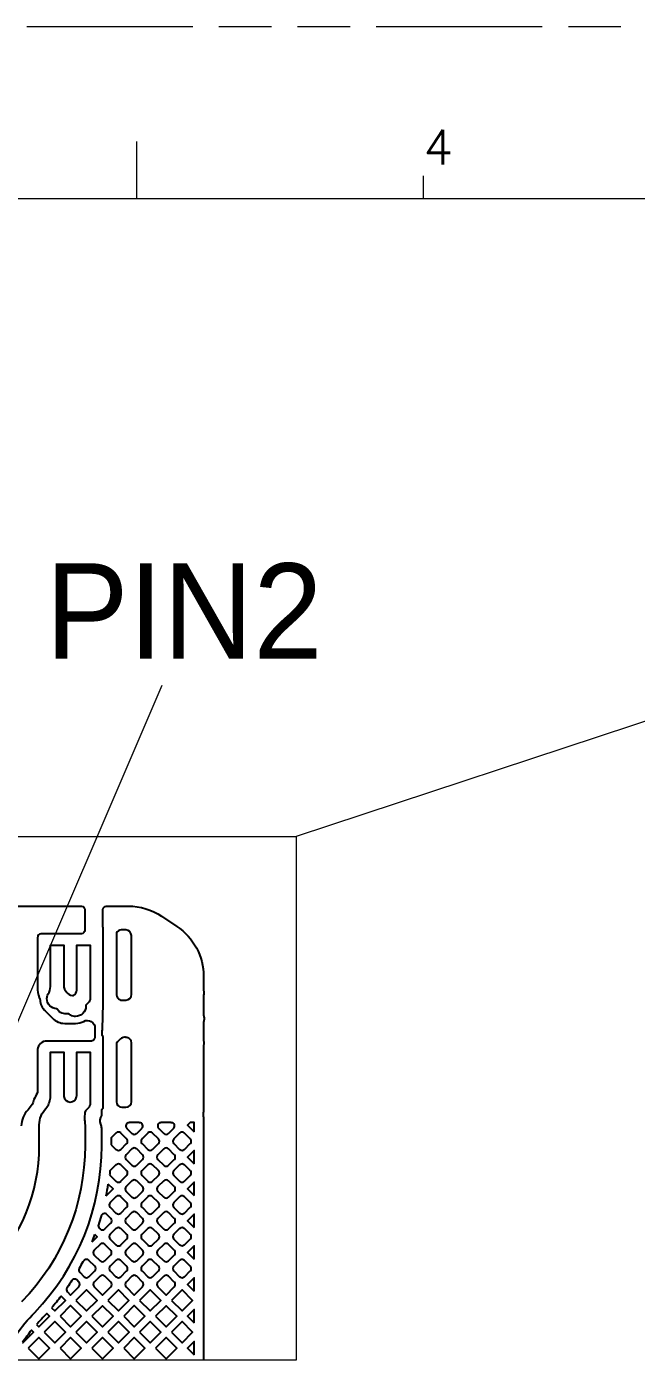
# Model space of a CAD drawing. Extents: x 3807 to 4077, y -466 to -276.
# Drawn here: x 3907.1 to 3942, y -352.3 to -276 of the extents above; entities that cross this region are included whole.
import ezdxf

# ---------------------------------------------------------------- set-up
doc = ezdxf.new("R2010")
doc.units = 0
doc.linetypes.add('PHANTOM', pattern=[29.5, 9.5, -1.5, 3, -1.5, 3, -1.5, 9.5])
doc.layers.get('0').update_dxf_attribs({"lineweight": 9})
doc.layers.add('0PAPERF', color=2, linetype='PHANTOM', lineweight=9, plot=False)
doc.layers.add('gbr-dxf', color=7, linetype='Continuous')
doc.layers.add('gbr-outline-dxf', color=2, linetype='Continuous')
doc.layers.add('備註', color=1, linetype='Continuous', lineweight=9)
doc.styles.add('SIMPLEX', font='simplex.shx')
doc.styles.get("Standard").update_dxf_attribs({"font": 'PMingLiU.ttf'})

msp = doc.modelspace()

# ---------------------------------------------------------------- hatches: boundary and pattern name
at = {"layer": '備註', "linetype": 'Continuous'}
h = msp.add_hatch(dxfattribs=at)
h.set_pattern_fill('ANGLE', color=1, scale=0.1, style=0)
h.set_pattern_definition([(0, (0, 0), (0, 0.6985), [0.508, -0.1905]), (90, (0, 0), (-0.6985, 4e-17), [0.508, -0.1905])])
edge = h.paths.add_edge_path()
edge.add_line((3929.544, -300.652), (3929.544, -300.652))

# ---------------------------------------------------------------- linework, layer by layer
for p, q in [((3913.394, -285.848), (3913.394, -282.565)), ((3929.807, -285.848), (3929.807, -284.535)), ((4068.327, -285.848), (3814.92, -285.848))]:
    msp.add_line(p, q)
at = {"layer": '0PAPERF'}
msp.add_line((4076.601, -275.996), (3807.369, -275.996), dxfattribs=at)
at = {"layer": 'gbr-dxf', "linetype": 'Continuous'}
for points in [[(3877.173, -326.326), (3910.236, -326.326, -0.35684), (3910.429, -326.519), (3910.429, -327.711, -0.35684), (3910.236, -327.905), (3907.921, -327.905, -0.062202), (3907.909, -327.907, 0.390546), (3907.725, -328.09, -0.049243), (3907.724, -328.1), (3907.724, -328.551), (3907.724, -328.551), (3907.724, -330.839), (3907.719, -330.839, -0.005543), (3907.713, -330.933, -0.070971), (3907.717, -330.963, 0.074932), (3907.807, -331.558, -0.138437), (3907.858, -331.663), (3907.86, -331.69, 0.180319), (3908.147, -332.317), (3908.574, -332.745, 0.198845), (3909.272, -333.035), (3909.897, -333.035, 0.122441), (3910.359, -332.919, -0.571004), (3911.003, -333.314), (3910.994, -333.822), (3910.994, -333.851, -0.35684), (3910.801, -334.044), (3908.26, -334.044), (3908.258, -334.044, 0.388736), (3907.723, -334.534), (3907.723, -334.691), (3907.724, -334.691), (3907.724, -336.976), (3907.725, -336.979), (3907.72, -336.983, -0.11859), (3907.701, -337.035, 0.053043), (3907.514, -337.4, -0.030429), (3907.463, -337.55, 0.008296), (3907.446, -337.611, -0.165586), (3907.404, -337.675, -0.073186), (3907.177, -337.98), (3907.177, -337.98), (3907.176, -337.98, 0.19731), (3906.789, -338.907, -0.011554)], [(3905.678, -352.318, -0.090526), (3907.557, -349.575, 0.19336), (3911.391, -340.034), (3911.391, -339.041), (3911.391, -339.035, 0.103232), (3911.341, -338.805, -0.009592), (3911.336, -338.797, -0.302702), (3911.406, -338.316), (3911.406, -338.131), (3911.405, -338.131, -0.319661), (3911.467, -337.889), (3911.467, -336.979), (3911.467, -336.979), (3911.467, -334.691), (3911.467, -334.691), (3911.467, -333.809, -0.110131), (3911.411, -333.558, -0.083783), (3911.444, -333.364), (3911.467, -331.89, -0.009205), (3911.467, -331.883), (3911.467, -330.839), (3911.467, -330.839), (3911.467, -328.551), (3911.467, -328.551), (3911.467, -327.541, -0.051357), (3911.459, -327.498), (3911.459, -326.519, -0.35684), (3911.652, -326.326), (3912.073, -326.326, -0.028344), (3912.139, -326.322, -0.028348), (3912.206, -326.326), (3912.913, -326.326, -0.148015), (3914.817, -326.903), (3915.689, -327.483, -0.25066), (3917.217, -330.339), (3917.217, -331.138, -0.06174), (3917.235, -331.282, -0.061726), (3917.217, -331.426), (3917.217, -332.577, -0.081363), (3917.248, -332.765, -0.08135), (3917.217, -332.953), (3917.217, -334.018, -0.061362), (3917.235, -334.161, -0.061355), (3917.217, -334.304), (3917.217, -338.052, -0.046734), (3917.204, -338.131), (3917.203, -338.131), (3917.203, -338.357, -0.081267), (3917.217, -338.443), (3917.217, -352.318)], [(3904.929, -347.15, 0.194757), (3907.817, -340.047), (3907.817, -340.031), (3907.817, -338.833, -0.198515), (3908.199, -337.909, 0.133111), (3908.463, -337.287), (3908.463, -336.979), (3908.462, -336.979), (3908.462, -334.691), (3909.227, -334.691), (3909.227, -336.979), (3909.226, -336.979), (3909.226, -337.216, 0.376928), (3909.59, -337.535), (3909.594, -337.535, 0.354674), (3909.949, -337.24, -0.024365), (3909.952, -337.23, 0.041958), (3909.964, -337.079, -0.011105), (3909.965, -337.063), (3909.965, -336.979), (3909.964, -336.979), (3909.964, -334.691), (3910.728, -334.691), (3910.728, -336.979), (3910.728, -336.979), (3910.728, -337.612, -0.196644), (3910.619, -337.88), (3910.616, -337.882), (3910.455, -338.043, 0.067631), (3910.402, -338.437), (3910.402, -338.442, 0.021471), (3910.407, -338.568, -0.050993), (3910.434, -338.833), (3910.434, -340.014), (3910.435, -340.031, -0.19516), (3906.806, -348.973)]]:
    msp.add_lwpolyline(points, format="xyb", dxfattribs=at)
for points in [[(3912.231, -331.393, 0.294252), (3912.433, -331.678, -0.096267), (3912.467, -331.7), (3912.779, -331.7, 0.406334), (3913.092, -331.378, -0.014275), (3913.092, -331.373), (3913.092, -328.005, 0.399268), (3912.779, -327.691), (3912.511, -327.691, 0.273176), (3912.231, -327.861), (3912.231, -328.551), (3912.231, -328.551), (3912.231, -330.839), (3912.231, -330.839)], [(3908.254, -331.619, -0.165642), (3908.377, -331.259, 0.147516), (3908.453, -330.819, -0.13546), (3908.462, -330.757), (3908.462, -328.551), (3909.227, -328.551), (3909.227, -330.839), (3909.226, -330.839), (3909.226, -330.969, 0.151301), (3909.333, -331.183, -0.139418), (3909.363, -331.24, -0.054456), (3909.378, -331.258, 0.246135), (3909.711, -331.437), (3909.716, -331.437, 0.032488), (3909.768, -331.434, 0.234432), (3909.962, -331.128, 0.011399), (3909.964, -331.087), (3909.964, -330.839), (3909.964, -330.839), (3909.964, -328.552), (3910.728, -328.552), (3910.728, -330.839), (3910.728, -330.839), (3910.728, -331.048, -0.010802), (3910.728, -331.064, -0.005156), (3910.728, -331.096), (3910.728, -331.588, -0.205244), (3910.616, -331.867), (3910.485, -331.998, -0.020802), (3910.487, -332.046, -0.414225), (3909.897, -332.637, -0.120601), (3909.625, -332.57, -0.119158), (3909.579, -332.548, 0.038988), (3909.483, -332.483), (3909.282, -332.483, -0.204725), (3908.964, -332.355), (3908.819, -332.21), (3908.812, -332.209, -0.398348)], [(3912.23, -334.691), (3912.231, -334.691), (3912.231, -336.979), (3912.231, -336.979), (3912.231, -337.508, -0.023545), (3912.231, -337.517, 0.403328), (3912.541, -337.839), (3912.779, -337.839, 0.406334), (3913.092, -337.517, -0.014275), (3913.092, -337.512), (3913.092, -334.155), (3913.092, -334.152, 0.355104), (3912.836, -333.837, -0.119521), (3912.78, -333.838, 0.042302), (3912.721, -333.83), (3912.686, -333.83, 0.167711), (3912.47, -333.917, -0.093319), (3912.308, -334.063, 0.087217), (3912.23, -334.166)], [(3912.821, -339.039, -0.057065), (3912.831, -339.052), (3913.117, -339.338, -0.05637), (3913.126, -339.344, 0.39114), (3913.386, -339.344, -0.055764), (3913.394, -339.338), (3913.681, -339.051, -0.057001), (3913.69, -339.039, 0.639501), (3913.558, -338.718, -0.055064), (3913.542, -338.716), (3912.967, -338.716, -0.049143), (3912.954, -338.718, 0.63946)], [(3914.642, -339.039, -0.057065), (3914.652, -339.052), (3914.939, -339.338, -0.050033), (3914.947, -339.344, 0.39114), (3915.207, -339.344, -0.055764), (3915.215, -339.338), (3915.502, -339.052, -0.057001), (3915.511, -339.039, 0.639501), (3915.379, -338.718, -0.056442), (3915.363, -338.716), (3914.79, -338.716, -0.054988), (3914.775, -338.718, 0.639504)], [(3911.936, -339.978), (3912.206, -340.248, -0.05637), (3912.215, -340.255, 0.39114), (3912.475, -340.255, -0.055764), (3912.484, -340.248), (3912.813, -339.919, -0.05577), (3912.819, -339.91, 0.391196), (3912.819, -339.65, -0.05566), (3912.813, -339.642), (3912.483, -339.311, -0.052506), (3912.475, -339.305, 0.391218), (3912.214, -339.305, -0.055384), (3912.206, -339.312), (3911.936, -339.581)], [(3913.692, -339.91, -0.0561), (3913.698, -339.919), (3914.027, -340.248, -0.05901), (3914.036, -340.255, 0.39114), (3914.296, -340.255, -0.055764), (3914.305, -340.248), (3914.634, -339.919, -0.05577), (3914.641, -339.91, 0.391196), (3914.641, -339.65, -0.05267), (3914.635, -339.642), (3914.306, -339.313, -0.061355), (3914.296, -339.306, 0.391218), (3914.036, -339.306, -0.056153), (3914.027, -339.312), (3913.698, -339.642, -0.055973), (3913.692, -339.65, 0.391162)], [(3915.513, -339.91, -0.058964), (3915.52, -339.919), (3915.85, -340.249, -0.050042), (3915.857, -340.255, 0.390932), (3916.117, -340.255, -0.05566), (3916.126, -340.249), (3916.455, -339.919, -0.055221), (3916.462, -339.91, 0.390908), (3916.462, -339.65, -0.06128), (3916.455, -339.641), (3916.126, -339.312, -0.058294), (3916.117, -339.306, 0.39083), (3915.857, -339.306, -0.056153), (3915.849, -339.312), (3915.52, -339.641, -0.055973), (3915.513, -339.65, 0.390821)], [(3912.781, -340.821, -0.0561), (3912.788, -340.83), (3913.116, -341.159, -0.059043), (3913.126, -341.165, 0.39114), (3913.386, -341.165, -0.055883), (3913.394, -341.159), (3913.724, -340.83, -0.05598), (3913.73, -340.821, 0.391196), (3913.73, -340.561, -0.052616), (3913.724, -340.553), (3913.393, -340.222, -0.049454), (3913.386, -340.216, 0.391218), (3913.126, -340.216, -0.056153), (3913.117, -340.223), (3912.787, -340.552, -0.055973), (3912.781, -340.561, 0.391162)], [(3914.602, -340.821, -0.058964), (3914.609, -340.83), (3914.937, -341.158, -0.06172), (3914.947, -341.165, 0.390932), (3915.207, -341.165, -0.05566), (3915.216, -341.159), (3915.545, -340.83, -0.055221), (3915.551, -340.821, 0.390908), (3915.551, -340.561, -0.06128), (3915.544, -340.551), (3915.216, -340.223, -0.058294), (3915.207, -340.216, 0.39083), (3914.947, -340.217, -0.056153), (3914.938, -340.223), (3914.609, -340.552, -0.055973), (3914.602, -340.561, 0.390821)], [(3911.839, -341.701), (3912.207, -342.069, -0.056271), (3912.215, -342.076, 0.391095), (3912.475, -342.076, -0.055883), (3912.484, -342.069), (3912.813, -341.74, -0.05598), (3912.819, -341.732, 0.391196), (3912.819, -341.471, -0.055764), (3912.813, -341.463), (3912.483, -341.133, -0.052608), (3912.475, -341.127, 0.390795), (3912.215, -341.127, -0.055792), (3912.206, -341.133), (3911.863, -341.477, -0.003992)], [(3913.692, -341.732, -0.059211), (3913.698, -341.741), (3914.027, -342.069, -0.061778), (3914.036, -342.076, 0.39114), (3914.296, -342.076, -0.055384), (3914.305, -342.069), (3914.634, -341.74, -0.05561), (3914.641, -341.731, 0.391196), (3914.641, -341.471, -0.049442), (3914.635, -341.464), (3914.305, -341.134, -0.058513), (3914.296, -341.127, 0.391218), (3914.036, -341.127, -0.056153), (3914.027, -341.134), (3913.698, -341.463, -0.055973), (3913.692, -341.471, 0.391162)], [(3915.513, -341.731, -0.061763), (3915.52, -341.741), (3915.849, -342.07, -0.053198), (3915.857, -342.076, 0.390932), (3916.117, -342.076, -0.05566), (3916.126, -342.07), (3916.455, -341.74, -0.055221), (3916.462, -341.732, 0.390908), (3916.462, -341.472, -0.05837), (3916.455, -341.462), (3916.126, -341.133, -0.055369), (3916.117, -341.127, 0.39083), (3915.857, -341.127, -0.056573), (3915.849, -341.133), (3915.52, -341.462, -0.056766), (3915.513, -341.471, 0.390821)], [(3912.781, -342.642, -0.046362), (3912.786, -342.649), (3913.118, -342.981, -0.050042), (3913.126, -342.987, 0.390684), (3913.386, -342.987, -0.055464), (3913.394, -342.98), (3913.724, -342.65, -0.055098), (3913.73, -342.642, 0.390809), (3913.73, -342.382, -0.049442), (3913.724, -342.374), (3913.393, -342.043, -0.046157), (3913.386, -342.037, 0.391218), (3913.126, -342.037, -0.056153), (3913.117, -342.044), (3912.787, -342.373, -0.055973), (3912.781, -342.382, 0.390821)], [(3914.603, -342.642, -0.064774), (3914.61, -342.652), (3914.938, -342.98, -0.056366), (3914.947, -342.987, 0.39114), (3915.207, -342.987, -0.05543), (3915.215, -342.98), (3915.545, -342.651, -0.055221), (3915.551, -342.642, 0.391196), (3915.551, -342.382, -0.055764), (3915.545, -342.373), (3915.215, -342.044, -0.052863), (3915.207, -342.038, 0.391218), (3914.947, -342.038, -0.056631), (3914.938, -342.044), (3914.609, -342.373, -0.056364), (3914.603, -342.382, 0.391162)], [(3911.87, -343.553, -0.0533), (3911.876, -343.561), (3912.206, -343.891, -0.056513), (3912.215, -343.898, 0.390932), (3912.475, -343.897, -0.055883), (3912.483, -343.891), (3912.813, -343.561, -0.055598), (3912.82, -343.552, 0.390908), (3912.82, -343.292, -0.055464), (3912.813, -343.284), (3912.485, -342.955, -0.063697), (3912.475, -342.948, 0.39083), (3912.215, -342.948, -0.056153), (3912.206, -342.955), (3911.876, -343.284, -0.055973), (3911.87, -343.293, 0.390821)], [(3913.692, -343.553, -0.0497), (3913.697, -343.56), (3914.028, -343.891, -0.053198), (3914.036, -343.897, 0.390932), (3914.296, -343.897, -0.05566), (3914.305, -343.891), (3914.634, -343.561, -0.055221), (3914.641, -343.553, 0.391196), (3914.641, -343.292, -0.046133), (3914.635, -343.285), (3914.305, -342.955, -0.05577), (3914.296, -342.948, 0.39097), (3914.036, -342.948, -0.056056), (3914.027, -342.955), (3913.698, -343.284, -0.056141), (3913.692, -343.293, 0.390478)], [(3915.513, -343.553, -0.06459), (3915.52, -343.563), (3915.849, -343.891, -0.05637), (3915.858, -343.898, 0.39114), (3916.118, -343.898, -0.055384), (3916.126, -343.891), (3916.456, -343.562, -0.05561), (3916.462, -343.553, 0.391196), (3916.462, -343.293, -0.05566), (3916.456, -343.284), (3916.126, -342.954, -0.052506), (3916.118, -342.948, 0.391218), (3915.857, -342.948, -0.056573), (3915.849, -342.955), (3915.52, -343.284, -0.056766), (3915.513, -343.292, 0.391162)], [(3911.203, -344.567, 0.262246), (3911.246, -344.749, -0.104298), (3911.252, -344.758), (3911.295, -344.801, -0.058958), (3911.304, -344.808, 0.39114), (3911.564, -344.808, -0.055764), (3911.573, -344.802), (3911.902, -344.472, -0.055615), (3911.909, -344.464, 0.391196), (3911.909, -344.203, -0.052357), (3911.903, -344.195), (3911.687, -343.98, -0.037126), (3911.675, -343.97, 0.542997), (3911.363, -344.05, -0.032211), (3911.358, -344.062, -0.009047), (3911.204, -344.556, -0.103904)], [(3912.781, -344.464, -0.050275), (3912.786, -344.472), (3913.117, -344.802, -0.05346), (3913.125, -344.808, 0.39114), (3913.385, -344.808, -0.055384), (3913.394, -344.802), (3913.724, -344.472, -0.05561), (3913.73, -344.463, 0.391196), (3913.73, -344.203, -0.058572), (3913.723, -344.194), (3913.395, -343.865, -0.055598), (3913.386, -343.859, 0.391218), (3913.126, -343.859, -0.056366), (3913.117, -343.865), (3912.787, -344.195, -0.056366), (3912.781, -344.204, 0.391162)], [(3914.603, -344.463, -0.0561), (3914.609, -344.472), (3914.94, -344.803, -0.046695), (3914.947, -344.808, 0.39114), (3915.207, -344.808, -0.055384), (3915.216, -344.802), (3915.545, -344.472, -0.05561), (3915.552, -344.464, 0.391196), (3915.552, -344.204, -0.05267), (3915.546, -344.196), (3915.214, -343.864, -0.049292), (3915.207, -343.859, 0.391218), (3914.947, -343.859, -0.056573), (3914.938, -343.865), (3914.609, -344.194, -0.056766), (3914.603, -344.203, 0.391162)], [(3911.87, -345.374, -0.055762), (3911.876, -345.383), (3912.205, -345.712, -0.058946), (3912.215, -345.719, 0.390932), (3912.475, -345.719, -0.055764), (3912.483, -345.712), (3912.813, -345.383, -0.05561), (3912.819, -345.374, 0.391196), (3912.819, -345.114, -0.052312), (3912.813, -345.106), (3912.484, -344.777, -0.061073), (3912.474, -344.77, 0.39097), (3912.214, -344.77, -0.055957), (3912.206, -344.776), (3911.876, -345.106, -0.055902), (3911.87, -345.114, 0.390478)], [(3913.691, -345.374, -0.053195), (3913.697, -345.382), (3914.028, -345.713, -0.056259), (3914.036, -345.719, 0.390809), (3914.296, -345.719, -0.055384), (3914.305, -345.713), (3914.635, -345.383, -0.05561), (3914.641, -345.374, 0.390799), (3914.641, -345.114, -0.055284), (3914.635, -345.106), (3914.306, -344.777, -0.063771), (3914.296, -344.769, 0.390956), (3914.036, -344.769, -0.056631), (3914.027, -344.776), (3913.698, -345.105, -0.056364), (3913.691, -345.114, 0.39097)], [(3915.514, -345.374, -0.056086), (3915.52, -345.383), (3915.85, -345.713, -0.04664), (3915.857, -345.718, 0.390932), (3916.117, -345.718, -0.05566), (3916.126, -345.712), (3916.455, -345.382, -0.055221), (3916.462, -345.374, 0.390908), (3916.462, -345.114, -0.052426), (3916.456, -345.106), (3916.125, -344.775, -0.049039), (3916.118, -344.77, 0.39083), (3915.858, -344.77, -0.056366), (3915.849, -344.776), (3915.52, -345.105, -0.056366), (3915.514, -345.114, 0.390821)], [(3910.959, -346.025, 0.39083), (3910.959, -346.285, -0.055883), (3910.966, -346.294), (3911.295, -346.623, -0.058925), (3911.304, -346.629, 0.390908), (3911.564, -346.629, -0.055358), (3911.572, -346.623), (3911.902, -346.293, -0.055098), (3911.909, -346.285, 0.390809), (3911.908, -346.025, -0.052947), (3911.902, -346.017), (3911.572, -345.686, -0.049782), (3911.564, -345.68, 0.39097), (3911.304, -345.68, -0.055686), (3911.296, -345.687), (3910.966, -346.016, -0.055746)], [(3912.78, -346.285, -0.052718), (3912.786, -346.293), (3913.117, -346.624, -0.05608), (3913.126, -346.63, 0.390932), (3913.386, -346.63, -0.055764), (3913.394, -346.623), (3913.724, -346.294, -0.05561), (3913.73, -346.285, 0.390799), (3913.73, -346.025, -0.055056), (3913.724, -346.017), (3913.393, -345.686, -0.051941), (3913.385, -345.68, 0.390956), (3913.125, -345.68, -0.056631), (3913.116, -345.687), (3912.787, -346.016, -0.056364), (3912.781, -346.025, 0.390821)], [(3914.602, -346.285, -0.059113), (3914.609, -346.294), (3914.938, -346.624, -0.05029), (3914.946, -346.629, 0.390932), (3915.206, -346.629, -0.05566), (3915.215, -346.623), (3915.545, -346.293, -0.055221), (3915.551, -346.284, 0.390908), (3915.551, -346.024, -0.06128), (3915.544, -346.015), (3915.216, -345.687, -0.058294), (3915.207, -345.68, 0.39083), (3914.947, -345.68, -0.056366), (3914.939, -345.687), (3914.609, -346.016, -0.056366), (3914.603, -346.025, 0.390821)], [(3910.097, -347.057, 0.313754), (3910.127, -347.276, -0.019643), (3910.129, -347.277), (3910.385, -347.534, -0.05294), (3910.393, -347.54, 0.390761), (3910.653, -347.54, -0.055464), (3910.662, -347.533), (3910.992, -347.204, -0.055098), (3910.998, -347.195, 0.390809), (3910.998, -346.935, -0.046401), (3910.993, -346.928), (3910.662, -346.598, -0.055973), (3910.653, -346.591, 0.391017), (3910.393, -346.591, -0.055855), (3910.385, -346.597), (3910.301, -346.681, -0.007426), (3910.099, -347.054, -0.03428)], [(3911.87, -347.195, -0.058726), (3911.877, -347.205), (3912.205, -347.533, -0.06172), (3912.215, -347.54, 0.390597), (3912.475, -347.54, -0.055558), (3912.484, -347.534), (3912.813, -347.204, -0.055526), (3912.82, -347.196, 0.390932), (3912.82, -346.936, -0.049896), (3912.814, -346.928), (3912.484, -346.598, -0.058719), (3912.474, -346.591, 0.391218), (3912.214, -346.591, -0.056631), (3912.206, -346.598), (3911.877, -346.927, -0.056364), (3911.87, -346.935, 0.390821)], [(3913.692, -347.196, -0.055916), (3913.698, -347.205), (3914.027, -347.533, -0.058946), (3914.036, -347.54, 0.390932), (3914.296, -347.54, -0.055764), (3914.304, -347.533), (3914.634, -347.204, -0.05532), (3914.64, -347.195, 0.390908), (3914.64, -346.935, -0.052125), (3914.634, -346.927), (3914.306, -346.598, -0.060918), (3914.296, -346.592, 0.39083), (3914.036, -346.592, -0.05642), (3914.027, -346.598), (3913.698, -346.927, -0.056364), (3913.692, -346.936, 0.390821)], [(3915.513, -347.195, -0.059362), (3915.519, -347.205), (3915.849, -347.535, -0.050456), (3915.857, -347.54, 0.39114), (3916.117, -347.54, -0.055384), (3916.126, -347.534), (3916.456, -347.204, -0.05561), (3916.462, -347.196, 0.391196), (3916.462, -346.935, -0.061318), (3916.455, -346.926), (3916.127, -346.597, -0.058513), (3916.118, -346.59, 0.391218), (3915.857, -346.59, -0.056573), (3915.849, -346.597), (3915.519, -346.926, -0.056766), (3915.513, -346.935, 0.391162)], [(3909.408, -348.164, 0.339529), (3909.43, -348.397, -0.062345), (3909.435, -348.405), (3909.613, -348.583), (3910.081, -348.114, -0.055098), (3910.087, -348.106, 0.390809), (3910.087, -347.846, -0.061761), (3910.08, -347.836), (3909.965, -347.721, 0.440228), (3909.681, -347.751, -0.008507), (3909.412, -348.156, -0.060342)], [(3910.959, -347.846, 0.390956), (3910.959, -348.106, -0.046496), (3910.965, -348.113), (3911.435, -348.583), (3911.903, -348.115, -0.055598), (3911.909, -348.107, 0.390799), (3911.909, -347.847, -0.049478), (3911.903, -347.839), (3911.571, -347.507, -0.045907), (3911.564, -347.501, 0.39062), (3911.304, -347.501, -0.056128), (3911.296, -347.508), (3910.966, -347.837, -0.05608)], [(3912.781, -347.847, 0.39083), (3912.781, -348.107, -0.056153), (3912.787, -348.115), (3913.255, -348.583), (3913.723, -348.115, -0.055598), (3913.73, -348.106, 0.390799), (3913.73, -347.846, -0.052448), (3913.724, -347.838), (3913.393, -347.508, -0.049519), (3913.386, -347.502, 0.390746), (3913.126, -347.502, -0.056544), (3913.117, -347.508), (3912.787, -347.838, -0.056139)], [(3914.602, -347.846, 0.39083), (3914.602, -348.106, -0.0561), (3914.608, -348.115), (3915.077, -348.583), (3915.545, -348.115, -0.055098), (3915.552, -348.106, 0.390809), (3915.551, -347.846, -0.052312), (3915.545, -347.838), (3915.216, -347.509, -0.061073), (3915.206, -347.502, 0.39097), (3914.946, -347.502, -0.056169), (3914.937, -347.508), (3914.608, -347.837, -0.056442)], [(3908.524, -349.316), (3908.702, -349.494), (3909.309, -348.886), (3909.064, -348.641, -0.015089)], [(3907.654, -350.266), (3907.792, -350.404), (3908.398, -349.798), (3908.24, -349.64, -0.007493), (3907.949, -349.954), (3907.948, -349.954), (3907.945, -349.957, 0.01222)], [(3906.86, -351.294), (3906.881, -351.315), (3907.488, -350.708), (3907.373, -350.593, 0.024945)]]:
    msp.add_lwpolyline(points, format="xyb", close=True, dxfattribs=at)
for points in [[(3916.672, -339.25), (3916.672, -338.716), (3916.445, -338.716), (3916.291, -338.87)], [(3909.917, -348.886), (3910.524, -349.494), (3911.131, -348.887), (3910.524, -348.28)], [(3911.738, -348.887), (3912.345, -349.493), (3912.951, -348.887), (3912.345, -348.28)], [(3913.559, -348.887), (3914.166, -349.494), (3914.773, -348.887), (3914.166, -348.28)], [(3915.381, -348.887), (3915.987, -349.494), (3916.594, -348.887), (3915.987, -348.28)], [(3909.005, -349.798), (3909.613, -350.405), (3910.22, -349.798), (3909.613, -349.19)], [(3910.828, -349.798), (3911.434, -350.404), (3912.041, -349.797), (3911.435, -349.191)], [(3912.649, -349.797), (3913.256, -350.404), (3913.862, -349.798), (3913.255, -349.19)], [(3914.47, -349.798), (3915.077, -350.405), (3915.683, -349.798), (3915.077, -349.191)], [(3908.095, -350.708), (3908.703, -351.315), (3909.309, -350.709), (3908.702, -350.101)], [(3909.917, -350.709), (3910.523, -351.315), (3911.13, -350.708), (3910.524, -350.101)], [(3911.738, -350.708), (3912.345, -351.315), (3912.952, -350.708), (3912.345, -350.101)], [(3913.56, -350.708), (3914.166, -351.315), (3914.773, -350.708), (3914.166, -350.102)], [(3915.38, -350.708), (3915.987, -351.315), (3916.594, -350.708), (3915.987, -350.101)], [(3907.185, -351.619), (3907.792, -352.226), (3908.399, -351.619), (3907.792, -351.012)], [(3909.006, -351.619), (3909.613, -352.225), (3910.219, -351.619), (3909.613, -351.013)], [(3910.827, -351.619), (3911.434, -352.226), (3912.041, -351.619), (3911.434, -351.011)], [(3912.649, -351.619), (3913.256, -352.225), (3913.863, -351.619), (3913.256, -351.012)], [(3914.47, -351.619), (3915.077, -352.225), (3915.683, -351.619), (3915.077, -351.012)]]:
    msp.add_lwpolyline(points, close=True, dxfattribs=at)
at = {"layer": 'gbr-dxf'}
for points in [[(3916.672, -341.072), (3916.672, -340.31), (3916.291, -340.691)], [(3916.672, -342.893), (3916.672, -342.131), (3916.291, -342.512)], [(3916.672, -344.715), (3916.672, -343.953), (3916.292, -344.334)], [(3916.672, -346.535), (3916.672, -345.773), (3916.291, -346.154)], [(3916.672, -348.357), (3916.672, -347.595), (3916.291, -347.976)], [(3916.672, -350.179), (3916.672, -349.417), (3916.291, -349.798)], [(3916.672, -352), (3916.672, -351.238), (3916.291, -351.619)]]:
    msp.add_lwpolyline(points, close=True, dxfattribs=at)
at = {"layer": 'gbr-dxf', "linetype": 'Continuous'}
for points in [[(3911.645, -342.909), (3912.041, -342.512), (3911.766, -342.236)], [(3910.837, -345.537), (3911.13, -345.244), (3911.004, -345.118)]]:
    msp.add_lwpolyline(points, dxfattribs=at)
at = {"layer": 'gbr-dxf'}
for points in [[(3911.645, -342.909, 0.011918), (3911.766, -342.236, 83.909556)], [(3910.837, -345.537, 0.007869), (3911.004, -345.118, 127.080439)]]:
    msp.add_lwpolyline(points, format="xyb", dxfattribs=at)
at = {"layer": 'gbr-outline-dxf', "linetype": 'Continuous', "const_width": 0.000107}
msp.add_lwpolyline([(3869.563, -352.318), (3869.563, -327.612, -0.414218), (3871.709, -325.466), (3912.912, -325.466, -0.147965), (3915.292, -326.186), (3916.167, -326.768, -0.250644), (3918.077, -330.34), (3918.077, -352.318)], format="xyb", dxfattribs=at)
at = {"layer": '備註', "color": 1, "linetype": 'Continuous'}
for p, q in [((3955.064, -311.6), (3922.518, -322.34)), ((3905.839, -334.691), (3914.843, -313.689))]:
    msp.add_line(p, q, dxfattribs=at)
msp.add_lwpolyline([(3864.984, -322.34), (3922.518, -322.34), (3922.518, -352.318), (3864.984, -352.318)], close=True, dxfattribs=at)

# ---------------------------------------------------------------- texts
at = {"style": 'SIMPLEX'}
msp.add_text('4', height=1.969, dxfattribs=at).set_placement((3929.807, -283.878))
at = {"layer": '備註', "color": 1, "lineweight": 0, "insert": (3924.038, -306.709), "char_height": 5.45832, "attachment_point": 3}
msp.add_mtext('{\\fPMingLiU|b0|i0|c136|p2;\\C256; PIN2}', dxfattribs=at)

doc.saveas('drawing.dxf')
